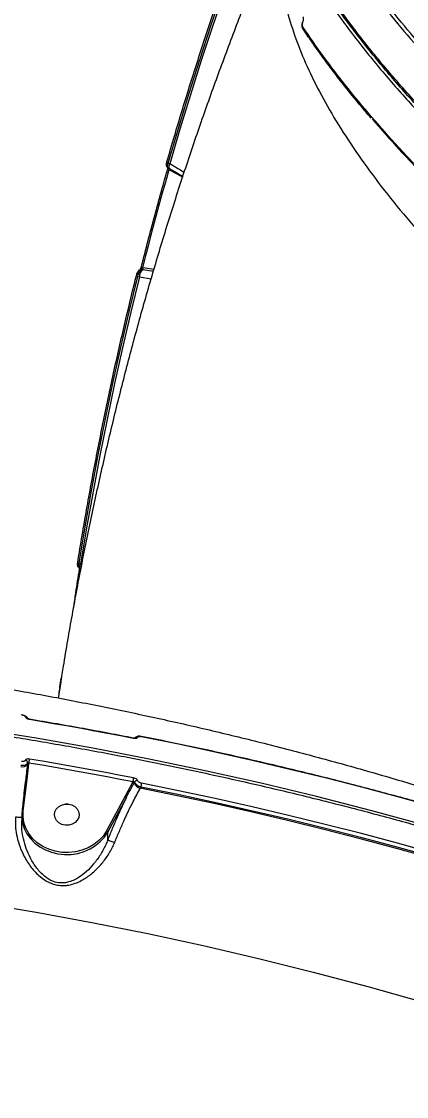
# Model space of a CAD drawing. Header units: millimetres. Extents: x -4335 to 4318, y -3792 to 3101.
# Drawn here: x 660.4 to 800.9, y 440.5 to 832.7 of the extents above; entities that cross this region are included whole.
import ezdxf

# ---------------------------------------------------------------- set-up
doc = ezdxf.new("R2010")
doc.units = ezdxf.units.MM
doc.layers.add('DIKOM_ОБЪЕКТ', color=7, linetype='Continuous')
doc.layers.add('DIKOM_РАЗМЕР_ОБЪЕКТА', color=7, linetype='Continuous')
doc.styles.add('style1', font='arial.ttf', dxfattribs={"width": 0.8})
doc.dimstyles.new('1-50', dxfattribs={"dimtxt": 300, "dimasz": 200, "dimexe": 100, "dimexo": 0, "dimgap": 100, "dimtad": 1, "dimtxsty": 'style1', "dimcen": 200, "dimclrd": 7, "dimclre": 7, "dimclrt": 7, "dimadec": 1, "dimazin": 2, "dimtfac": 1, "dimtmove": 0, "dimatfit": 2, "dimfxl": 0, "dimlwd": 25, "dimlwe": 18, "dimarcsym": 0})

# ---------------------------------------------------------------- blocks, each defined once
blk = doc.blocks.new('*D2')
at = {"layer": 'Defpoints', "color": 0, "transparency": 16777216}
for p in [(2711.72, 601.17), (-2007.01, 181.47), (-2007.01, -2298.93)]:
    blk.add_point(p, dxfattribs=at)
at = {"layer": 'DIKOM_РАЗМЕР_ОБЪЕКТА', "color": 7, "lineweight": 18, "transparency": 16777216}
for p, q in [((2711.72, 601.17), (2711.72, -2398.93)), ((-2007.01, 181.47), (-2007.01, -2398.93))]:
    blk.add_line(p, q, dxfattribs=at)
at = {"layer": 'DIKOM_РАЗМЕР_ОБЪЕКТА', "color": 7, "lineweight": 25, "transparency": 16777216}
blk.add_line((2511.72, -2298.93), (-1807.01, -2298.93), dxfattribs=at)
at = {"layer": 'DIKOM_РАЗМЕР_ОБЪЕКТА', "color": 7, "transparency": 16777216}
for points in [[(-1807.01, -2265.6), (-1807.01, -2332.27), (-2007.01, -2298.93)], [(2511.72, -2265.6), (2511.72, -2332.27), (2711.72, -2298.93)]]:
    blk.add_solid(points, dxfattribs=at)
at = {"layer": 'DIKOM_РАЗМЕР_ОБЪЕКТА', "color": 7, "transparency": 16777216, "insert": (-22.56, -2045.76), "char_height": 300, "attachment_point": 5, "style": 'style1'}
blk.add_mtext('4750', dxfattribs=at)
blk = doc.blocks.new('*D3')
at = {"layer": 'Defpoints', "color": 0, "transparency": 16777216}
for p in [(-2375.87, 1532.76), (1667.44, 1532.76), (-1786.5, -1525.94)]:
    blk.add_point(p, dxfattribs=at)
at = {"layer": 'DIKOM_РАЗМЕР_ОБЪЕКТА', "color": 7, "lineweight": 18, "transparency": 16777216}
for p, q in [((1667.44, 1532.76), (-2475.87, 1532.76)), ((-1786.5, -1525.94), (-2475.87, -1525.94))]:
    blk.add_line(p, q, dxfattribs=at)
at = {"layer": 'DIKOM_РАЗМЕР_ОБЪЕКТА', "color": 7, "lineweight": 25, "transparency": 16777216}
blk.add_line((-2375.87, -1325.94), (-2375.87, 1332.76), dxfattribs=at)
at = {"layer": 'DIKOM_РАЗМЕР_ОБЪЕКТА', "color": 7, "transparency": 16777216}
for points in [[(-2409.21, 1332.76), (-2342.54, 1332.76), (-2375.87, 1532.76)], [(-2409.21, -1325.94), (-2342.54, -1325.94), (-2375.87, -1525.94)]]:
    blk.add_solid(points, dxfattribs=at)
at = {"layer": 'DIKOM_РАЗМЕР_ОБЪЕКТА', "color": 7, "transparency": 16777216, "insert": (-2629.15, -119.32), "char_height": 300, "attachment_point": 5, "rotation": 90, "style": 'style1'}
blk.add_mtext('3050', dxfattribs=at)

msp = doc.modelspace()

# ---------------------------------------------------------------- linework, layer by layer
at = {"layer": 'DIKOM_ОБЪЕКТ', "color": 7, "linetype": 'Continuous', "lineweight": 15}
for p, q in [((763.025, 832.686), (763.028, 832.694)), ((714.486, 780.737), (713.947, 781.03)), ((714.483, 778.892), (714.006, 779.151)), ((714.281, 778.695), (714.697, 778.469)), ((714.483, 778.892), (714.456, 778.908)), ((714.697, 778.469), (719.245, 775.958)), ((704.187, 742.291), (704.545, 742.236)), ((704.769, 742.779), (704.649, 742.797)), ((708.738, 742.206), (704.769, 742.779)), ((702.836, 739.615), (703.428, 739.525)), ((703.428, 739.525), (707.766, 738.843)), ((681.986, 634.747), (681.436, 635.045)), ((681.983, 632.902), (681.642, 633.086)), ((681.983, 632.902), (681.959, 632.916)), ((682.403, 634.498), (681.986, 634.747)), ((674.738, 592.22), (674.739, 592.225)), ((662.435, 556.185), (663.084, 561.805)), ((662.656, 562.15), (662.594, 561.642)), ((663.084, 561.805), (663.138, 562.245)), ((662.172, 557.943), (661.975, 556.237)), ((661.02, 544.675), (662.435, 556.185)), ((661.939, 555.996), (661.938, 555.981)), ((701.049, 555.259), (698.21, 550.053)), ((701.106, 555.365), (701.049, 555.259)), ((701.496, 554.87), (701.668, 555.191)), ((703.731, 552.929), (704.015, 553.459)), ((698.21, 550.053), (691.408, 537.377)), ((691.862, 536.944), (698.663, 549.621)), ((677.418, 547.167), (676.461, 547.167)), ((660.498, 539.534), (660.487, 540.294)), ((691.862, 534.041), (691.862, 536.944))]:
    msp.add_line(p, q, dxfattribs=at)
at = {"layer": 'DIKOM_ОБЪЕКТ', "color": 7, "linetype": 'Continuous', "lineweight": 15, "flags": 128}
for points in [[(713.947, 781.03), (717.643, 793.64), (721.469, 806.19), (725.425, 818.68), (729.512, 831.107), (733.727, 843.469), (738.072, 855.766), (742.544, 867.995), (742.719, 868.466)], [(743.022, 867.543), (738.663, 855.625), (734.309, 843.304), (730.083, 830.916), (725.988, 818.464), (722.023, 805.949), (718.189, 793.373), (714.486, 780.737)], [(763.11, 832.523), (763.058, 832.583), (763.029, 832.635), (763.024, 832.68), (763.025, 832.686)], [(763.124, 829.934), (763.129, 829.926), (763.165, 829.879)], [(713.463, 781.447), (713.463, 781.449), (713.465, 781.455)], [(713.947, 781.03), (713.796, 781.103), (713.669, 781.178), (713.568, 781.253), (713.499, 781.325), (713.464, 781.391), (713.463, 781.447)], [(714.456, 778.908), (714.368, 778.991), (714.279, 779.161), (714.233, 779.391), (714.231, 779.672), (714.274, 779.997), (714.36, 780.356), (714.486, 780.737)], [(704.649, 742.797), (705.796, 747.308), (706.959, 751.812), (708.138, 756.31), (709.334, 760.8), (710.546, 765.284), (711.775, 769.761), (713.02, 774.232), (714.281, 778.695)], [(714.281, 778.695), (714.13, 778.767), (714.001, 778.842), (713.901, 778.917), (713.832, 778.989), (713.797, 779.055), (713.795, 779.107)], [(714.697, 778.469), (714.722, 778.545), (714.739, 778.617), (714.748, 778.681), (714.748, 778.738), (714.739, 778.784), (714.721, 778.818), (714.698, 778.838)], [(704.649, 742.797), (704.496, 742.863), (704.367, 742.933), (704.265, 743.003), (704.194, 743.07), (704.158, 743.133), (704.156, 743.182)], [(681.436, 635.045), (683.636, 648.272), (685.972, 661.457), (688.444, 674.6), (691.052, 687.699), (693.796, 700.751), (696.674, 713.756), (699.688, 726.711), (702.836, 739.615)], [(703.428, 739.525), (700.273, 726.596), (697.252, 713.615), (694.367, 700.585), (691.618, 687.506), (689.005, 674.381), (686.528, 661.212), (684.188, 648), (681.986, 634.747)], [(702.342, 739.998), (702.344, 740.003), (702.344, 740.004)], [(702.836, 739.615), (702.683, 739.681), (702.554, 739.75), (702.452, 739.819), (702.381, 739.886), (702.345, 739.948), (702.342, 739.998)], [(681.436, 635.045), (681.28, 635.095), (681.147, 635.148), (681.043, 635.202), (680.969, 635.256), (680.931, 635.308), (680.925, 635.345)], [(682.086, 632.539), (681.929, 632.588), (681.796, 632.641), (681.691, 632.695), (681.618, 632.749), (681.579, 632.8), (681.574, 632.836)], [(681.959, 632.916), (681.867, 633.001), (681.778, 633.171), (681.732, 633.401), (681.731, 633.682), (681.773, 634.007), (681.859, 634.366), (681.986, 634.747)], [(674.9, 592.07), (674.857, 592.092), (674.783, 592.14), (674.744, 592.187), (674.738, 592.22)], [(663.302, 578.231), (663.311, 578.225), (663.322, 578.186), (663.327, 578.112)], [(663.327, 578.112), (668.09, 577.309), (672.85, 576.49), (677.606, 575.654), (682.358, 574.802), (687.107, 573.933), (691.851, 573.047), (696.59, 572.145), (701.326, 571.227)], [(1056.943, 441.231), (1038.794, 450.473), (1020.463, 459.439), (1001.953, 468.128), (983.272, 476.537), (964.425, 484.663), (945.418, 492.503), (926.256, 500.057), (906.944, 507.32), (887.49, 514.291), (867.899, 520.968), (848.177, 527.349), (828.329, 533.431), (808.363, 539.214), (788.283, 544.695), (768.096, 549.872), (747.808, 554.745), (727.425, 559.311), (706.954, 563.569), (686.4, 567.519), (665.77, 571.157), (645.07, 574.485)], [(701.298, 571.347), (701.307, 571.34), (701.321, 571.301), (701.326, 571.227)], [(704.211, 571.939), (704.219, 571.934), (704.232, 571.895), (704.238, 571.823)], [(704.238, 571.823), (717.704, 569.086), (731.133, 566.216), (744.523, 563.213), (757.872, 560.078), (771.179, 556.811), (784.442, 553.413), (797.66, 549.883), (810.83, 546.223)], [(663.138, 562.245), (667.898, 561.443), (672.654, 560.624), (677.406, 559.789), (682.154, 558.937), (686.898, 558.069), (691.638, 557.184), (696.374, 556.283), (701.106, 555.365)], [(701.326, 556.692), (696.59, 557.611), (691.851, 558.512), (687.107, 559.398), (682.358, 560.267), (677.606, 561.119), (672.85, 561.955), (668.09, 562.775), (663.327, 563.578)], [(662.435, 556.185), (662.338, 556.189), (662.245, 556.184), (662.159, 556.168), (662.083, 556.144), (662.022, 556.112), (661.976, 556.073), (661.947, 556.029), (661.939, 555.996)], [(704.015, 553.459), (717.47, 550.724), (730.888, 547.857), (744.267, 544.857), (757.605, 541.724), (770.901, 538.46), (784.154, 535.064), (797.36, 531.537), (810.519, 527.88)], [(810.83, 529.182), (797.66, 532.842), (784.442, 536.372), (771.179, 539.771), (757.872, 543.038), (744.523, 546.173), (731.133, 549.176), (717.704, 552.045), (704.238, 554.782)], [(810.448, 527.299), (797.263, 530.965), (784.03, 534.499), (770.752, 537.903), (757.429, 541.174), (744.064, 544.312), (730.658, 547.318), (717.213, 550.19), (703.731, 552.929)], [(672.603, 544.334), (673.118, 545.35), (673.942, 546.199), (675.009, 546.812), (676.232, 547.141), (677.513, 547.158), (678.747, 546.861), (679.835, 546.276), (680.688, 545.448), (681.238, 544.447), (681.439, 543.351), (681.276, 542.251), (680.762, 541.235), (679.938, 540.386), (678.871, 539.772), (677.647, 539.444), (676.367, 539.427), (675.132, 539.723), (674.044, 540.309), (673.191, 541.136), (672.642, 542.138), (672.44, 543.234), (672.603, 544.334)], [(660.467, 542.219), (660.751, 540.278), (661.396, 538.249), (662.377, 536.324), (663.675, 534.544), (665.26, 532.949), (667.099, 531.573), (669.151, 530.445), (671.371, 529.591), (673.713, 529.029), (676.125, 528.77), (678.554, 528.821), (680.949, 529.181), (683.256, 529.841), (685.426, 530.788), (687.413, 532), (689.172, 533.452), (690.666, 535.112), (691.862, 536.944)], [(691.408, 537.377), (690.175, 535.506), (688.622, 533.824), (686.787, 532.371), (684.714, 531.182), (682.453, 530.285), (680.059, 529.702), (677.59, 529.447), (675.105, 529.527), (672.664, 529.94), (670.327, 530.675), (668.149, 531.715), (666.184, 533.034), (664.478, 534.602), (663.074, 536.379), (662.004, 538.323), (661.295, 540.387), (660.965, 542.522), (661.02, 544.675)], [(519.313, 524.982), (521.187, 524.876), (541.971, 523.377), (562.72, 521.557), (583.429, 519.416), (604.09, 516.956), (624.697, 514.177), (645.244, 511.079), (665.724, 507.664), (686.13, 503.934), (706.455, 499.888), (726.695, 495.529), (746.841, 490.858), (766.887, 485.876), (786.828, 480.585), (806.657, 474.987), (826.366, 469.083), (845.952, 462.875), (865.406, 456.366), (884.723, 449.556), (903.896, 442.45), (922.92, 435.048)]]:
    msp.add_lwpolyline(points, dxfattribs=at)
at = {"layer": 'DIKOM_ОБЪЕКТ', "color": 7, "linetype": 'Continuous', "lineweight": 15}
for centre, radius, start, end in [((763.761, 830.321), 0.745, 150.91901, 211.29159), ((707.06, 739.614), 3.633, 133.80159, 181.40856), ((704.066, 741.569), 0.732, 80.48541, 121.4586), ((704.043, 742.761), 0.726, 313.79251, 1.41745), ((661.827, 578.092), 0.851, 20.50336, 87.54925), ((702.495, 570.561), 1.008, 73.3791, 130.19987), ((660.742, 563.116), 2.366, 255.32206, 321.48638), ((661.674, 562.19), 0.983, 357.65789, 78.8767), ((662.964, 561.347), 0.473, 75.32918, 141.48323), ((655.364, 564.027), 7.975, 347.089, 356.76975), ((700.815, 554.538), 0.758, 26.02723, 72.02953), ((694.51, 557.142), 6.831, 344.92106, 356.22108), ((704.9, 556.532), 3.788, 206.02741, 252.03434), ((702.649, 554.604), 1.143, 83.24758, 149.11846), ((697.473, 555.24), 6.781, 344.76789, 356.12463), ((698.032, 549.413), 0.664, 18.20832, 74.50504), ((660.932, 543.819), 0.861, 84.17407, 102.13377), ((691.231, 536.737), 0.664, 18.20991, 74.50345)]:
    msp.add_arc(centre, radius, start, end, dxfattribs=at)
for points, knots in [([(742.386, 926.169), (742.172, 924.271), (741.619, 919.366), (742.079, 910.882), (743.614, 900.829), (746.398, 890.32), (750.39, 879.391), (755.575, 868.06), (761.922, 856.37), (769.401, 844.374), (777.978, 832.128), (787.519, 819.82), (797.979, 807.479), (809.279, 795.132), (821.512, 782.661), (834.621, 770.12), (848.552, 757.565), (863.458, 744.87), (879.37, 732.056), (896.279, 719.148), (913.927, 706.344), (932.232, 693.703), (951.109, 681.286), (970.503, 669.131), (990.394, 657.267), (1010.737, 645.705), (1031.466, 634.481), (1052.484, 623.643), (1073.693, 613.252), (1093.65, 603.948), (1106.535, 598.303), (1112.286, 595.784)], [0, 0, 0, 0, 0.0224392, 0.0579564, 0.0934168, 0.1287658, 0.1641148, 0.1995752, 0.2350924, 0.2706095, 0.30607, 0.341419, 0.3754651, 0.4096109, 0.4438072, 0.4780035, 0.5121493, 0.5461954, 0.5815445, 0.617005, 0.6525223, 0.6880394, 0.7235, 0.758849, 0.7941982, 0.8296586, 0.8651759, 0.9006932, 0.9361536, 0.9715027, 1, 1, 1, 1]), ([(991.467, 658.164), (989.646, 659.222), (984.525, 662.199), (976.209, 667.181), (966.53, 673.09), (956.995, 679.056), (947.623, 685.057), (938.42, 691.091), (929.381, 697.162), (920.504, 703.27), (911.783, 709.418), (903.219, 715.608), (894.807, 721.84), (886.546, 728.117), (878.433, 734.442), (870.471, 740.812), (862.678, 747.212), (855.09, 753.615), (847.733, 759.999), (840.615, 766.356), (833.731, 772.69), (827.08, 779.002), (820.657, 785.295), (814.462, 791.572), (808.492, 797.833), (802.746, 804.08), (797.222, 810.315), (791.92, 816.541), (786.85, 822.744), (782.032, 828.901), (777.487, 834.988), (773.222, 840.995), (769.235, 846.921), (765.525, 852.771), (762.09, 858.545), (758.928, 864.247), (756.039, 869.877), (753.422, 875.437), (751.077, 880.929), (749.005, 886.354), (747.208, 891.705), (745.691, 896.965), (744.464, 902.112), (743.529, 907.134), (742.889, 912.026), (742.534, 916.795), (742.493, 921.428), (742.615, 924.854), (742.845, 926.695), (742.892, 927.075)], [0, 0, 0, 0, 0.0121326, 0.0341257, 0.0561679, 0.0781317, 0.0999868, 0.1217583, 0.1434712, 0.1651504, 0.1868206, 0.2085041, 0.2302199, 0.2519929, 0.2738478, 0.2958092, 0.3178598, 0.3398758, 0.3617689, 0.3835717, 0.4053089, 0.4270056, 0.4486864, 0.4703763, 0.4920916, 0.5138574, 0.5356982, 0.5576389, 0.5796914, 0.6017419, 0.6236866, 0.6455344, 0.6673099, 0.6890379, 0.7107431, 0.7324496, 0.7541762, 0.7759447, 0.7977788, 0.8197023, 0.841738, 0.8637951, 0.8857749, 0.9076394, 0.9294101, 0.9511086, 0.9727566, 0.994376, 1, 1, 1, 1]), ([(1113.117, 597.45), (1108.956, 599.267), (1097.746, 604.161), (1079.535, 612.54), (1058.582, 622.669), (1037.63, 633.329), (1016.754, 644.495), (996.03, 656.143), (975.913, 668.016), (956.459, 680.068), (937.707, 692.25), (919.351, 704.76), (901.474, 717.569), (884.15, 730.637), (867.762, 743.678), (852.343, 756.647), (837.906, 769.503), (824.215, 782.455), (811.351, 795.461), (799.382, 808.477), (788.569, 821.215), (778.923, 833.64), (770.429, 845.72), (762.946, 857.653), (756.548, 869.391), (751.281, 880.886), (747.266, 891.885), (744.47, 902.368), (742.916, 912.294), (742.41, 920.644), (742.934, 925.454), (743.136, 927.303)], [0, 0, 0, 0, 0.0206607, 0.0556615, 0.0906894, 0.1256901, 0.1617076, 0.1977544, 0.2337718, 0.2687727, 0.3038004, 0.3388012, 0.3748187, 0.4108654, 0.4468828, 0.4818836, 0.5169114, 0.5519122, 0.5879296, 0.6239764, 0.6599938, 0.6949946, 0.7300223, 0.7650231, 0.8010405, 0.8370873, 0.8731048, 0.9081055, 0.9431332, 0.978134, 1, 1, 1, 1]), ([(713.462, 781.446), (714.375, 784.595), (717.021, 793.725), (721.603, 808.744), (727.29, 826.463), (733.256, 844.045), (738.305, 858.339), (741.454, 866.722), (742.436, 869.339)], [0, 0, 0, 0, 0.1057156, 0.3065159, 0.5073175, 0.7081191, 0.90892, 1, 1, 1, 1]), ([(777.3, 859.139), (778.539, 857.305), (782.162, 851.94), (788.807, 842.896), (797.54, 831.934), (807.071, 820.799), (814.109, 813.26), (817.628, 809.49)], [0, 0, 0, 0, 0.1144544, 0.3347651, 0.5550751, 0.777538, 1, 1, 1, 1]), ([(818.744, 810.237), (815.266, 813.961), (808.311, 821.41), (798.822, 832.486), (790.069, 843.459), (783.384, 852.553), (779.746, 857.941), (778.51, 859.771)], [0, 0, 0, 0, 0.2203103, 0.4406217, 0.6630839, 0.8855462, 1, 1, 1, 1]), ([(673.943, 585.838), (674.535, 589.71), (676.089, 599.881), (678.936, 616.275), (682.447, 635.019), (686.263, 653.679), (690.365, 672.252), (694.757, 690.732), (699.437, 709.114), (704.404, 727.392), (709.655, 745.562), (715.19, 763.618), (721.007, 781.555), (727.106, 799.368), (733.476, 817.055), (740.149, 834.596), (745.159, 847.347), (748.029, 854.208), (748.492, 855.313)], [0, 0, 0, 0, 0.0416429, 0.1093771, 0.1770856, 0.2447672, 0.3124203, 0.3800437, 0.447636, 0.5151956, 0.5827213, 0.6502115, 0.717665, 0.7850802, 0.8524557, 0.9197901, 0.9870821, 1, 1, 1, 1]), ([(755.468, 846.135), (755.874, 843.655), (756.785, 838.092), (759.488, 828.966), (763.324, 818.894), (768.254, 808.479), (774.253, 797.747), (781.299, 786.718), (789.357, 775.432), (798.387, 763.941), (808.35, 752.298), (819.227, 740.53), (831.019, 728.655), (843.69, 716.694), (857.187, 704.689), (871.444, 692.696), (886.395, 680.771), (902.013, 668.939), (918.286, 657.224), (935.175, 645.641), (952.609, 634.232), (970.505, 623.052), (988.78, 612.147), (1006.006, 602.348), (1022.046, 593.58), (1031.928, 588.425), (1036.869, 585.847)], [0, 0, 0, 0, 0.0344335, 0.0772389, 0.1199759, 0.1625789, 0.2052118, 0.2479784, 0.2908135, 0.3336488, 0.3764159, 0.4190491, 0.461751, 0.5045867, 0.5474907, 0.5903952, 0.6332317, 0.675934, 0.7187414, 0.7616825, 0.8046921, 0.8477021, 0.8906441, 0.933452, 0.966726, 1, 1, 1, 1]), ([(763.138, 829.944), (763.107, 829.982), (762.94, 830.185), (762.796, 830.695), (762.734, 831.46), (762.83, 832.185), (762.996, 832.563), (763.046, 832.677)], [0, 0, 0, 0, 0.0556213, 0.2983153, 0.5795999, 0.872726, 1, 1, 1, 1]), ([(763.11, 830.683), (763.056, 830.789), (762.948, 831.002), (762.897, 831.471), (762.941, 831.979), (763.037, 832.335), (763.102, 832.504), (763.11, 832.523)], [0, 0, 0, 0, 0.2486964, 0.4975252, 0.7389346, 0.9703316, 1, 1, 1, 1]), ([(763.11, 832.523), (763.169, 832.703), (763.283, 833.052), (763.325, 833.593), (763.276, 834.07), (763.168, 834.286), (763.115, 834.394)], [0, 0, 0, 0, 0.2592275, 0.5021796, 0.7511367, 1, 1, 1, 1]), ([(803.429, 781.017), (801.602, 782.959), (796.256, 788.64), (787.968, 797.986), (778.838, 809.023), (770.448, 819.955), (765.556, 827.107), (763.11, 830.683)], [0, 0, 0, 0, 0.1144545, 0.3347647, 0.5550756, 0.7775378, 1, 1, 1, 1]), ([(787.976, 797.47), (786.955, 798.658), (784.149, 801.925), (779.833, 807.224), (775.006, 813.369), (770.456, 819.459), (766.505, 824.98), (764.194, 828.441), (763.21, 829.913)], [0, 0, 0, 0, 0.1075774, 0.2957741, 0.4840393, 0.6723216, 0.8605645, 1, 1, 1, 1]), ([(788.332, 797.128), (791.586, 793.4), (796.516, 787.755), (801.894, 782.049), (803.721, 780.111)], [0, 0, 0, 0, 0.6602875, 1, 1, 1, 1]), ([(714.017, 779.159), (713.995, 779.167), (713.826, 779.224), (713.599, 779.482), (713.387, 779.871), (713.299, 780.36), (713.314, 780.881), (713.432, 781.282), (713.483, 781.451)], [0, 0, 0, 0, 0.0265653, 0.2033453, 0.3692556, 0.5548774, 0.8120391, 1, 1, 1, 1]), ([(714.022, 779.181), (713.966, 779.207), (713.816, 779.278), (713.722, 779.67), (713.738, 780.275), (713.878, 780.778), (713.947, 781.03)], [0, 0, 0, 0, 0.1645362, 0.4426942, 0.7214866, 1, 1, 1, 1]), ([(719.768, 777.569), (718.597, 778.315), (716.916, 779.387), (715.052, 780.422), (714.486, 780.737)], [0, 0, 0, 0, 0.6961611, 1, 1, 1, 1]), ([(704.156, 743.182), (704.969, 746.373), (707.326, 755.624), (710.547, 767.598), (713.018, 776.353), (713.796, 779.109)], [0, 0, 0, 0, 0.2651059, 0.7686589, 1, 1, 1, 1]), ([(714.281, 778.695), (714.286, 778.749), (714.295, 778.857), (714.287, 778.966), (714.272, 779.001), (714.269, 779.008)], [0, 0, 0, 0, 0.4461197, 0.8875877, 1, 1, 1, 1]), ([(719.336, 776.027), (719.109, 776.172), (718.024, 776.87), (716.389, 777.828), (714.923, 778.62), (714.441, 778.88)], [0, 0, 0, 0, 0.1507556, 0.7206908, 1, 1, 1, 1]), ([(702.358, 740.001), (702.414, 740.214), (702.542, 740.704), (702.935, 741.428), (703.298, 741.956), (703.619, 742.122), (703.701, 742.164)], [0, 0, 0, 0, 0.2391421, 0.5511977, 0.8842613, 1, 1, 1, 1]), ([(702.836, 739.615), (702.847, 739.676), (702.906, 740.006), (703.076, 740.617), (703.399, 741.358), (703.786, 741.966), (704.053, 742.182), (704.187, 742.291)], [0, 0, 0, 0, 0.0547638, 0.294411, 0.5301323, 0.7646819, 1, 1, 1, 1]), ([(703.664, 742.179), (703.664, 742.179), (703.656, 742.175), (703.684, 742.195), (703.734, 742.255), (703.828, 742.386), (703.942, 742.589), (704.059, 742.861), (704.135, 743.078), (704.154, 743.176), (704.155, 743.18)], [0, 0, 0, 0, 0.0018767, 0.1076977, 0.2307239, 0.3743365, 0.5527114, 0.7589537, 0.9901536, 1, 1, 1, 1]), ([(704.187, 742.291), (704.216, 742.312), (704.276, 742.356), (704.393, 742.474), (704.514, 742.613), (704.599, 742.725), (704.641, 742.785), (704.649, 742.797)], [0, 0, 0, 0, 0.2178706, 0.4435686, 0.6836183, 0.939789, 1, 1, 1, 1]), ([(704.545, 742.236), (704.838, 742.192), (706.187, 741.989), (707.526, 741.795), (708.575, 741.643)], [0, 0, 0, 0, 0.2167772, 1, 1, 1, 1]), ([(680.925, 635.345), (681.462, 638.631), (683.018, 648.158), (685.802, 663.865), (689.366, 682.435), (693.205, 700.913), (697.243, 718.973), (700.348, 731.98), (702.061, 738.866), (702.342, 739.997)], [0, 0, 0, 0, 0.0930112, 0.2696842, 0.4463586, 0.6230329, 0.7997067, 0.9670821, 1, 1, 1, 1]), ([(679.475, 618.915), (679.725, 620.682), (680.385, 625.333), (681.119, 629.965), (681.574, 632.836)], [0, 0, 0, 0, 0.3800082, 1, 1, 1, 1]), ([(681.653, 633.106), (681.609, 633.123), (681.419, 633.194), (681.184, 633.481), (680.96, 633.911), (680.857, 634.492), (680.863, 635.001), (680.923, 635.311), (680.929, 635.346)], [0, 0, 0, 0, 0.0554685, 0.2353898, 0.4200405, 0.6597658, 0.9613473, 1, 1, 1, 1]), ([(681.659, 633.117), (681.604, 633.141), (681.444, 633.211), (681.315, 633.614), (681.28, 634.25), (681.384, 634.781), (681.436, 635.045)], [0, 0, 0, 0, 0.1518386, 0.4331165, 0.7172273, 1, 1, 1, 1]), ([(681.572, 632.835), (681.576, 632.858), (681.594, 632.952), (681.596, 633.029), (681.598, 633.088)], [0, 0, 0, 0, 0.2458451, 1, 1, 1, 1]), ([(682.086, 632.539), (682.072, 632.603), (682.046, 632.729), (682, 632.86), (681.969, 632.904), (681.964, 632.912)], [0, 0, 0, 0, 0.4637734, 0.9094148, 1, 1, 1, 1]), ([(510.717, 605.991), (512.714, 605.872), (521.182, 605.346), (536.112, 604.29), (555.489, 602.615), (574.833, 600.652), (594.14, 598.397), (613.404, 595.852), (632.62, 593.018), (651.782, 589.894), (670.886, 586.482), (689.925, 582.783), (708.895, 578.797), (727.791, 574.526), (746.607, 569.971), (765.338, 565.132), (783.979, 560.011), (802.525, 554.61), (820.97, 548.929), (839.309, 542.971), (857.537, 536.736), (875.65, 530.227), (893.641, 523.445), (911.506, 516.392), (929.241, 509.071), (946.836, 501.475), (959.7, 495.711), (966.688, 492.463), (967.895, 491.902)], [0.04003202, 0.04003202, 0.04003202, 0.04003202, 0.05211946, 0.09131879, 0.13051766, 0.16971559, 0.20891229, 0.2481073, 0.28730022, 0.3264906, 0.36567804, 0.40486207, 0.44404221, 0.48321795, 0.52238889, 0.56155433, 0.60071391, 0.63986696, 0.67901289, 0.71815118, 0.75728124, 0.79640225, 0.83551375, 0.87461491, 0.91370511, 0.95278369, 0.99184968, 1, 1, 1, 1]), ([(674.754, 592.223), (674.783, 592.444), (674.849, 592.929), (675.043, 593.362), (675.149, 593.597)], [0, 0, 0, 0, 0.4553387, 1, 1, 1, 1]), ([(674.043, 586.483), (674.147, 587.386), (674.367, 589.301), (674.61, 591.211), (674.738, 592.22)], [0, 0, 0, 0, 0.4717893, 1, 1, 1, 1]), ([(514.523, 587.303), (517.69, 587.121), (527.357, 586.534), (543.511, 585.383), (562.969, 583.723), (582.393, 581.791), (601.778, 579.587), (621.12, 577.112), (640.413, 574.366), (659.652, 571.352), (678.833, 568.068), (697.95, 564.516), (716.998, 560.697), (735.972, 556.612), (754.868, 552.263), (773.68, 547.649), (792.404, 542.772), (811.034, 537.635), (829.566, 532.237), (847.994, 526.58), (866.315, 520.667), (884.523, 514.498), (902.614, 508.074), (920.583, 501.399), (938.424, 494.473), (956.135, 487.298), (973.709, 479.876), (991.142, 472.209), (1008.43, 464.3), (1025.566, 456.146), (1041.727, 448.179), (1052.11, 442.835), (1056.89, 440.375)], [0.12101449, 0.12101449, 0.12101449, 0.12101449, 0.13560495, 0.16556342, 0.19552192, 0.2254804, 0.25543885, 0.28539735, 0.31535584, 0.3453143, 0.37527277, 0.40523119, 0.43518963, 0.46514814, 0.49510656, 0.52506498, 0.5550234, 0.58498179, 0.61494022, 0.64489863, 0.67485696, 0.70481531, 0.73477364, 0.76473194, 0.79469022, 0.82464852, 0.85460681, 0.88456501, 0.91452325, 0.94448142, 0.97443952, 1, 1, 1, 1]), ([(660.374, 579.878), (660.415, 579.873), (660.74, 579.831), (661.362, 579.627), (662.034, 579.233), (662.467, 578.804), (662.566, 578.487), (662.598, 578.384)], [0, 0, 0, 0, 0.0404968, 0.327853, 0.6326798, 0.8801967, 1, 1, 1, 1]), ([(660.399, 579.767), (660.566, 579.732), (660.899, 579.662), (661.343, 579.468), (661.68, 579.234), (661.822, 579.051), (661.858, 578.955), (661.863, 578.942)], [0, 0, 0, 0, 0.2406613, 0.4814418, 0.7216118, 0.9611519, 1, 1, 1, 1]), ([(661.863, 578.942), (661.868, 578.929), (661.904, 578.834), (662.046, 578.649), (662.383, 578.415), (662.827, 578.219), (663.16, 578.148), (663.327, 578.112)], [0, 0, 0, 0, 0.0385856, 0.2781075, 0.5183752, 0.7592288, 1, 1, 1, 1]), ([(662.56, 578.519), (662.559, 578.519), (662.558, 578.52), (662.622, 578.469), (662.743, 578.401), (662.934, 578.321), (663.135, 578.259), (663.262, 578.242), (663.302, 578.237)], [0, 0, 0, 0, 0.1099397, 0.2763699, 0.446102, 0.6532328, 0.8905385, 1, 1, 1, 1]), ([(663.302, 578.231), (666.669, 577.662), (676.432, 576.011), (689.096, 573.709), (698.377, 571.912), (701.298, 571.347)], [0, 0, 0, 0, 0.2651057, 0.7686842, 1, 1, 1, 1]), ([(701.297, 571.352), (701.357, 571.339), (701.5, 571.31), (701.693, 571.304), (701.834, 571.314), (701.896, 571.331), (701.888, 571.327), (701.885, 571.326)], [0, 0, 0, 0, 0.2008272, 0.4779214, 0.7160486, 0.9129427, 1, 1, 1, 1]), ([(701.326, 571.227), (701.365, 571.22), (701.569, 571.182), (701.933, 571.154), (702.348, 571.202), (702.661, 571.326), (702.743, 571.46), (702.783, 571.527)], [0, 0, 0, 0, 0.0557637, 0.2967918, 0.5326865, 0.7662254, 1, 1, 1, 1]), ([(701.725, 571.176), (701.776, 571.273), (701.903, 571.516), (702.282, 571.783), (702.807, 571.98), (703.462, 572.052), (703.963, 571.969), (704.209, 571.929)], [0, 0, 0, 0, 0.1183509, 0.2962668, 0.4986092, 0.7544521, 1, 1, 1, 1]), ([(702.783, 571.527), (702.824, 571.594), (702.906, 571.728), (703.218, 571.851), (703.633, 571.897), (703.996, 571.868), (704.2, 571.83), (704.238, 571.823)], [0, 0, 0, 0, 0.2341061, 0.4679356, 0.7039609, 0.944857, 1, 1, 1, 1]), ([(704.21, 571.94), (707.552, 571.27), (717.242, 569.329), (733.226, 565.912), (752.131, 561.602), (770.952, 557.026), (789.357, 552.271), (802.617, 548.651), (809.639, 546.668), (810.792, 546.342)], [0, 0, 0, 0, 0.0930112, 0.2696897, 0.4463698, 0.6230493, 0.799729, 0.9671106, 1, 1, 1, 1]), ([(660.213, 561.397), (660.261, 561.391), (660.586, 561.35), (661.184, 561.343), (661.893, 561.483), (662.435, 561.756), (662.582, 562.018), (662.656, 562.15)], [0, 0, 0, 0, 0.0422538, 0.2819764, 0.5212515, 0.7605945, 1, 1, 1, 1]), ([(661.863, 563.154), (661.819, 563.075), (661.73, 562.915), (661.405, 562.755), (660.98, 562.679), (660.622, 562.692), (660.428, 562.722), (660.399, 562.727)], [0, 0, 0, 0, 0.2393287, 0.4786905, 0.7179015, 0.9577141, 1, 1, 1, 1]), ([(663.327, 563.578), (663.298, 563.582), (663.103, 563.613), (662.745, 563.627), (662.321, 563.552), (661.996, 563.393), (661.907, 563.234), (661.863, 563.154)], [0, 0, 0, 0, 0.0426181, 0.2824561, 0.5215924, 0.7607668, 1, 1, 1, 1]), ([(662.594, 561.642), (662.559, 561.355), (662.384, 559.919), (662.179, 558.031), (661.99, 556.424), (661.938, 555.981)], [0, 0, 0, 0, 0.1533204, 0.7665787, 1, 1, 1, 1]), ([(662.656, 562.15), (662.671, 562.177), (662.701, 562.233), (662.808, 562.279), (662.948, 562.288), (663.065, 562.267), (663.128, 562.248), (663.138, 562.245)], [0, 0, 0, 0, 0.2367542, 0.4741349, 0.7137046, 0.9566341, 1, 1, 1, 1]), ([(660.522, 542.268), (660.722, 544.34), (661.048, 547.711), (661.527, 552.285), (661.8, 554.746), (661.938, 555.981)], [0, 0, 0, 0, 0.4426999, 0.7201673, 1, 1, 1, 1]), ([(698.663, 549.621), (698.804, 549.886), (699.509, 551.213), (700.468, 552.959), (701.263, 554.439), (701.496, 554.87)], [0, 0, 0, 0, 0.1504287, 0.7521354, 1, 1, 1, 1]), ([(701.106, 555.365), (701.172, 555.37), (701.303, 555.38), (701.477, 555.351), (701.601, 555.294), (701.65, 555.237), (701.664, 555.203), (701.667, 555.194), (701.668, 555.191)], [0, 0, 0, 0, 0.2631139, 0.5160796, 0.7521613, 0.9412391, 0.9741855, 1, 1, 1, 1]), ([(702.783, 555.739), (702.78, 555.75), (702.75, 555.854), (702.62, 556.062), (702.287, 556.335), (701.837, 556.565), (701.496, 556.65), (701.326, 556.692)], [0, 0, 0, 0, 0.0279172, 0.2650168, 0.5077324, 0.753979, 1, 1, 1, 1]), ([(701.668, 555.191), (701.673, 555.172), (701.724, 554.998), (701.935, 554.645), (702.472, 554.159), (703.195, 553.729), (703.742, 553.549), (704.015, 553.459)], [0, 0, 0, 0, 0.0286397, 0.2671127, 0.5101451, 0.7556582, 1, 1, 1, 1]), ([(704.238, 554.782), (704.068, 554.825), (703.728, 554.91), (703.279, 555.142), (702.947, 555.416), (702.817, 555.623), (702.787, 555.728), (702.783, 555.739)], [0, 0, 0, 0, 0.2457993, 0.4918181, 0.7343033, 0.9715852, 1, 1, 1, 1]), ([(698.663, 549.621), (698.095, 548.441), (696.953, 546.071), (695.239, 542.257), (693.52, 538.238), (692.417, 535.445), (691.862, 534.041)], [0, 0, 0, 0, 0.2380411, 0.4781612, 0.7377108, 1, 1, 1, 1]), ([(694.413, 533.164), (694.946, 534.47), (696.018, 537.095), (697.709, 540.924), (699.436, 544.624), (701.436, 548.684), (702.881, 551.356), (703.731, 552.929)], [0, 0, 0, 0, 0.1872853, 0.3765509, 0.5570057, 0.7391988, 1, 1, 1, 1]), ([(658.255, 542.376), (658.235, 542.105), (658.139, 540.768), (658.217, 538.346), (658.758, 534.955), (659.8, 531.465), (661.5, 527.697), (663.865, 523.983), (666.877, 520.79), (669.784, 518.837), (672.146, 517.907), (673.999, 517.491), (675.869, 517.401), (677.902, 517.615), (680.036, 518.208), (682.721, 519.414), (685.65, 521.349), (688.711, 524.175), (691.432, 527.517), (693.305, 530.611), (694.156, 532.573), (694.413, 533.164)], [0, 0, 0, 0, 0.0134547, 0.0663225, 0.1192314, 0.1832731, 0.2473515, 0.3264806, 0.405365, 0.4678601, 0.4990966, 0.5303035, 0.5614424, 0.5926229, 0.6345131, 0.6764891, 0.7480857, 0.8197597, 0.8939592, 0.9680654, 1, 1, 1, 1]), ([(660.523, 542.266), (660.508, 542.257), (660.479, 542.239), (660.085, 542.246), (659.481, 542.279), (658.869, 542.324), (658.449, 542.359), (658.301, 542.372), (658.255, 542.376)], [0, 0, 0, 0, 0.2204486, 0.4409356, 0.6614586, 0.8819441, 0.9635506, 1, 1, 1, 1]), ([(660.57, 542.25), (660.569, 542.237), (660.448, 541.409), (660.426, 540.491), (660.492, 539.601), (660.497, 539.534)], [0, 0, 0, 0, 0.014107, 0.9257646, 1, 1, 1, 1]), ([(691.863, 534.039), (691.862, 534.038), (691.645, 533.472), (690.868, 531.586), (689.232, 528.583), (686.86, 525.312), (684.175, 522.488), (681.644, 520.523), (679.282, 519.255), (677.44, 518.617), (675.651, 518.344), (673.69, 518.397), (672.055, 518.875), (670.053, 519.853), (667.795, 521.543), (665.237, 524.621), (663.22, 528.174), (661.77, 531.805), (660.921, 535.146), (660.498, 537.755), (660.498, 539.153), (660.498, 539.534)], [0, 0, 0, 0, 0.0000439, 0.0342542, 0.113169, 0.1942547, 0.2696447, 0.3466734, 0.3891284, 0.4325186, 0.4625505, 0.4937376, 0.5425361, 0.554542, 0.6175445, 0.6993511, 0.7843438, 0.8528268, 0.9224781, 0.9788871, 1, 1, 1, 1]), ([(691.862, 534.041), (691.862, 534.04), (691.862, 534.039), (691.862, 534.039), (691.863, 534.039)], [0, 0, 0, 0, 0.6261015, 1, 1, 1, 1]), ([(691.863, 534.039), (691.949, 534.022), (692.123, 533.987), (692.678, 533.81), (693.377, 533.564), (693.944, 533.349), (694.287, 533.214), (694.369, 533.182), (694.413, 533.164)], [0, 0, 0, 0, 0.2316407, 0.4632634, 0.694859, 0.9264839, 0.9610332, 1, 1, 1, 1])]:
    msp.add_open_spline(points, degree=3, knots=knots, dxfattribs=at)

# ---------------------------------------------------------------- dimensions: what is measured, and where the dimension line sits
at = {"layer": 'DIKOM_РАЗМЕР_ОБЪЕКТА'}
dim = msp.add_linear_dim(base=(-2375.873, 1532.764), p1=(-1786.496, -1525.942), p2=(1667.44, 1532.764), angle=90, text='3050', dimstyle='1-50', dxfattribs=at)
dim.commit()
dim.dimension.update_dxf_attribs({"geometry": '*D3', "text_midpoint": (-2375.873, -119.318), "dimtype": 160})
dim = msp.add_linear_dim(base=(-2007.007, -2298.934), p1=(2711.721, 601.173), p2=(-2007.007, 181.474), text='4750', dimstyle='1-50', dxfattribs=at)
dim.commit()
dim.dimension.update_dxf_attribs({"geometry": '*D2', "text_midpoint": (-22.564, -2298.934), "dimtype": 160})

doc.saveas('drawing.dxf')
